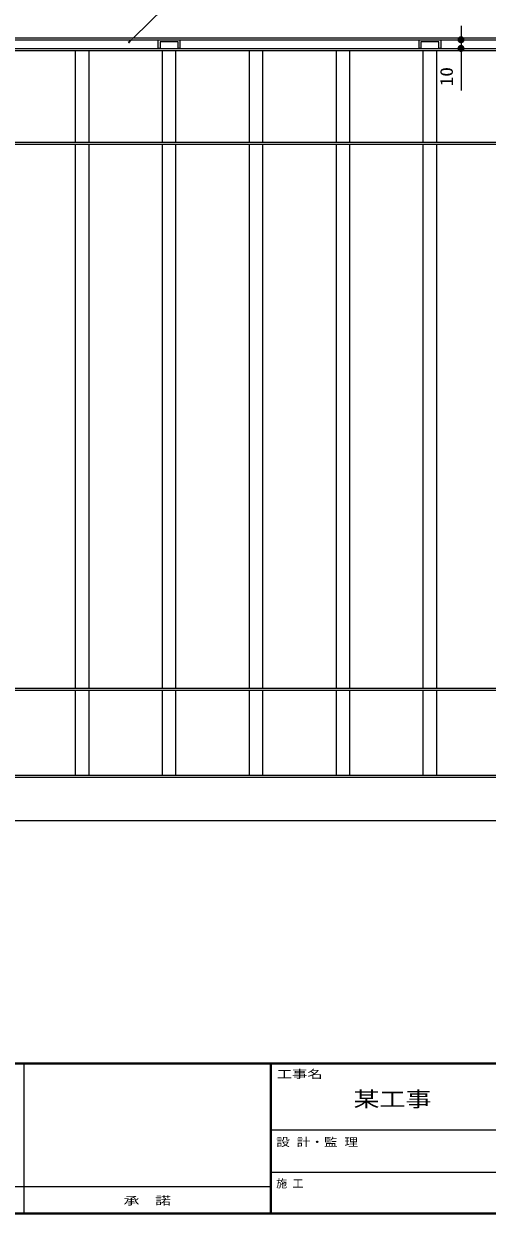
# Model space of a CAD drawing. Units: millimetres on the paper. Extents: x -203 to 194, y -148 to 137.
# Drawn here: x -70.6 to -4, y -147.7 to 23.4 of the extents above; entities that cross this region are included whole.
import ezdxf
from ezdxf.enums import TextEntityAlignment as Align

# ---------------------------------------------------------------- set-up
doc = ezdxf.new("R2010")
doc.units = ezdxf.units.MM
for name, color, linetype, lineweight in [('0-1_0', 6, 'Continuous', 25), ('0-2_DIM1', 3, 'Continuous', 25), ('0-3_横桟', 2, 'Continuous', 25), ('0-4_文字', 7, 'Continuous', 25), ('0-7_縦格子', 6, 'Continuous', 25), ('0-9_THN', 4, 'Continuous', 9)]:
    doc.layers.add(name, color=color, linetype=linetype, lineweight=lineweight)
doc.styles.add('ＭＳ ゴシック', font='')
doc.styles.add('ＭＳ 明朝', font='')
doc.styles.get('ＭＳ ゴシック').set_extended_font_data('MS Gothic')
doc.styles.get('ＭＳ 明朝').set_extended_font_data('MS Mincho')

# ---------------------------------------------------------------- blocks, each defined once
blk = doc.blocks.new('filled_dot')
at = {"color": 0, "linetype": 'Continuous', "lineweight": -2, "const_width": 1.25}
blk.add_lwpolyline([(-0.625, 0, 1), (0.625, 0, 1)], format="xyb", close=True, dxfattribs=at)
blk = doc.blocks.new('filled_arrow')
at = {"color": 0, "linetype": 'Continuous', "lineweight": -2}
blk.add_solid([(7.5, 1.25), (0, 0), (7.5, -1.25)], dxfattribs=at)

msp = doc.modelspace()

# ---------------------------------------------------------------- linework, layer by layer
at = {"layer": '0-1_0'}
for p, q in [((-203.388, -125.989), (193.518, -125.989)), ((-203.246, -126.131), (193.375, -126.131)), ((-70.565, -147.733), (-70.565, -125.989)), ((-35.204, -125.989), (-35.204, -147.733)), ((-35.061, -125.989), (-35.061, -147.733)), ((-35.061, -135.613), (183, -135.613)), ((-35.061, -141.673), (72.496, -141.673)), ((-35.061, -143.812), (-203.388, -143.812)), ((193.375, -147.591), (-203.246, -147.591))]:
    msp.add_line(p, q, dxfattribs=at)
msp.add_lwpolyline([(193.518, -147.733), (-203.388, -147.733), (-203.388, 136.725)], dxfattribs=at)
at = {"layer": '0-2_DIM1'}
for p, q in [((-7.769, 23.094), (-7.769, 13.789)), ((-7.769, 23.077), (-7.769, 13.772)), ((-8.184, 21.094), (-7.613, 21.094)), ((-8.183, 21.077), (-7.613, 21.077)), ((-8.184, 19.844), (-7.613, 19.844)), ((-8.183, 19.827), (-7.613, 19.827))]:
    msp.add_line(p, q, dxfattribs=at)
at = {"layer": '0-3_横桟'}
for p, q in [((-171.746, 21.352), (72.254, 21.352)), ((-171.746, 21.077), (72.254, 21.077)), ((-171.746, 19.827), (72.254, 19.827)), ((-171.746, 19.552), (72.254, 19.552)), ((-171.746, 6.352), (72.254, 6.352)), ((-171.621, 6.077), (72.129, 6.077)), ((-171.746, -72.123), (72.254, -72.123)), ((-171.746, -72.398), (72.254, -72.398)), ((-171.746, -84.623), (72.254, -84.623)), ((-171.621, -84.898), (72.129, -84.898))]:
    msp.add_line(p, q, dxfattribs=at)
for points in [[(-51.308, 19.827), (-51.308, 21.077), (-48.183, 21.077), (-48.183, 19.827), (-48.458, 19.827), (-48.458, 20.802), (-51.033, 20.802), (-51.033, 19.827)], [(-13.808, 19.827), (-13.808, 21.077), (-10.683, 21.077), (-10.683, 19.827), (-10.958, 19.827), (-10.958, 20.802), (-13.533, 20.802), (-13.533, 19.827)]]:
    msp.add_lwpolyline(points, close=True, dxfattribs=at)
at = {"layer": '0-4_文字'}
msp.add_lwpolyline([(-54.885, 21.352), (-46.042, 30.035), (-45.042, 30.035), (-28.529, 30.035)], dxfattribs=at)
at = {"layer": '0-7_縦格子'}
for p, q in [((-63.24, 19.552), (-63.24, 6.352)), ((-61.252, 6.352), (-61.252, 19.552)), ((-50.74, 19.552), (-50.74, 6.352)), ((-48.752, 6.352), (-48.752, 19.552)), ((-38.24, 19.552), (-38.24, 6.352)), ((-36.252, 6.352), (-36.252, 19.552)), ((-25.74, 19.552), (-25.74, 6.352)), ((-23.752, 6.352), (-23.752, 19.552)), ((-13.24, 19.552), (-13.24, 6.352)), ((-11.252, 6.352), (-11.252, 19.552)), ((-63.24, 6.077), (-63.24, -72.123)), ((-61.252, -72.123), (-61.252, 6.077)), ((-50.74, 6.077), (-50.74, -72.123)), ((-48.752, -72.123), (-48.752, 6.077)), ((-38.24, 6.077), (-38.24, -72.123)), ((-36.252, -72.123), (-36.252, 6.077)), ((-25.74, 6.077), (-25.74, -72.123)), ((-23.752, -72.123), (-23.752, 6.077)), ((-13.24, 6.077), (-13.24, -72.123)), ((-11.252, -72.123), (-11.252, 6.077)), ((-63.24, -72.398), (-63.24, -84.623)), ((-61.252, -84.623), (-61.252, -72.398)), ((-50.74, -72.398), (-50.74, -84.623)), ((-48.752, -84.623), (-48.752, -72.398)), ((-38.24, -72.398), (-38.24, -84.623)), ((-36.252, -84.623), (-36.252, -72.398)), ((-25.74, -72.398), (-25.74, -84.623)), ((-23.752, -84.623), (-23.752, -72.398)), ((-13.24, -72.398), (-13.24, -84.623)), ((-11.252, -84.623), (-11.252, -72.398))]:
    msp.add_line(p, q, dxfattribs=at)
at = {"layer": '0-9_THN'}
msp.add_line((-202.357, -91.148), (64.004, -91.148), dxfattribs=at)

# ---------------------------------------------------------------- block references
at = {"layer": '0-2_DIM1', "xscale": 0.4, "yscale": 0.4}
for p, rotation in [((-7.769, 21.094), 270), ((-7.769, 21.077), 270), ((-7.769, 19.844), 90), ((-7.769, 19.827), 90)]:
    msp.add_blockref('filled_dot', p, dxfattribs=dict(at, rotation=rotation))
at = {"layer": '0-4_文字', "xscale": 0.133, "yscale": 0.133, "rotation": 224.5}
msp.add_blockref('filled_arrow', (-54.885, 21.352), dxfattribs=at)

# ---------------------------------------------------------------- texts
at = {"layer": '0-1_0', "style": 'ＭＳ 明朝'}
for s, width, p in [('工事名\u3000', 1.4, (-34.261, -128.521)), ('設 計・監 理  ', 1.25, (-34.341, -138.289)), ('承  諾', 1.45, (-56.293, -146.708))]:
    msp.add_text(s, height=1.15, dxfattribs=dict(at, width=width)).set_placement(p, align=Align.BOTTOM_LEFT)
at = {"layer": '0-1_0', "color": 7, "style": 'ＭＳ ゴシック', "width": 1.25}
msp.add_text('某工事', height=2.195, dxfattribs=at).set_placement((-23.239, -132.944), align=Align.BOTTOM_LEFT)
at = {"layer": '0-1_0', "style": 'ＭＳ 明朝'}
msp.add_text('施 工  ', height=1.15, dxfattribs=at).set_placement((-34.341, -144.243), align=Align.BOTTOM_LEFT)
at = {"layer": '0-2_DIM1', "style": 'ＭＳ ゴシック', "width": 1.1}
for p in [(-8.394, 14.414), (-8.394, 14.397)]:
    msp.add_text('10', height=1.833, rotation=90, dxfattribs=at).set_placement(p, align=Align.BOTTOM_LEFT)

doc.saveas('drawing.dxf')
